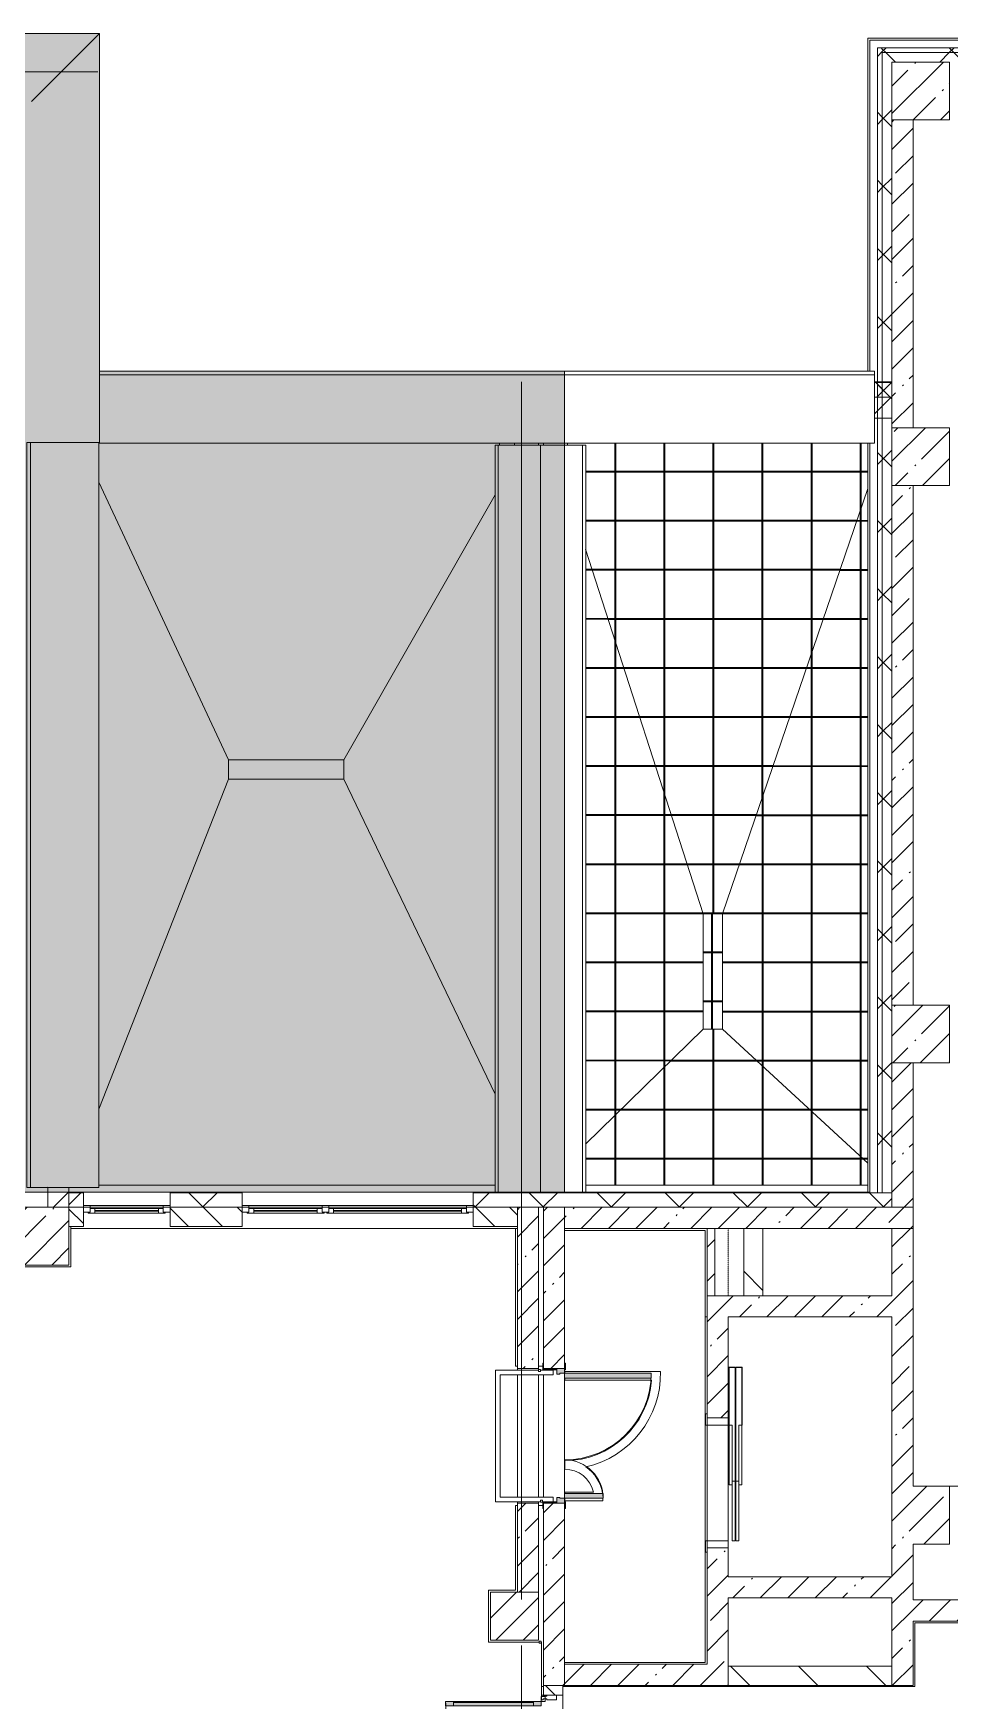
# Model space of a CAD drawing. Header units: millimetres. Extents: x 81773 to 282675, y -8553 to 29000.
# Drawn here: x 181043 to 190563, y 10073 to 27400 of the extents above; entities that cross this region are included whole.
import ezdxf

# ---------------------------------------------------------------- set-up
doc = ezdxf.new("R2010")
doc.units = ezdxf.units.MM
doc.linetypes.add('200_ШТРИХ__ш1_п0_6_', pattern=[1.6, 1, -0.6])
doc.linetypes.add('Осевая', pattern=[3175, 635, -476.25, 1587.5, -476.25])
for name, color, linetype, lineweight in [('A-DETL-3', 7, 'Continuous', 5), ('A-DETL-MBND-1', 7, '200_ШТРИХ__ш1_п0_6_', 9), ('A-GENM-7', 7, 'Continuous', 5), ('A-GLAZ-3', 7, 'Continuous', 5), ('A-GLAZ-CWMG-2', 7, 'Continuous', 5), ('A-ROOF', 7, 'Continuous', 5), ('A-ROOF-PATT', 7, 'Continuous', 5), ('A-WALL', 7, 'Continuous', 9), ('A-WALL-2', 7, 'Continuous', 5), ('I-WALL-4', 7, 'Continuous', 5), ('S-COLS-2', 7, 'Continuous', 5), ('Оси', 7, 'Continuous', 9), ('Оси-2', 7, 'Осевая', 9)]:
    doc.layers.add(name, color=color, linetype=linetype, lineweight=lineweight)
doc.layers.add('A-DETL-GENF-5', color=7, linetype='Continuous', lineweight=9, true_color=0xc0c0c0, transparency=0.4)
for name, color, linetype, lineweight, true_color in [('A-DETL-GENF-6', 7, 'Continuous', 5, 0xaaaaaa), ('A-DETL-GENF-7', 7, 'Continuous', 5, 0xe2e2e2), ('A-DOOR-4', 7, 'Continuous', 5, 0xe2e2e2), ('A-DOOR-5', 7, 'Continuous', 5, 0xaaaaaa), ('A-DOOR-FRAM-2', 7, 'Continuous', 5, 0xe2e2e2), ('A-DOOR-FRAM-4', 7, 'Continuous', 5, 0xaaaaaa), ('A-FLOR-2', 7, 'Continuous', 5, 0xb7b7b7), ('A-FLOR-3', 7, 'Continuous', 5, 0xaaaaaa), ('A-GENM-8', 7, 'Continuous', 5, 0x737373), ('A-WALL-3', 7, 'Continuous', 5, 0x737373), ('I-WALL-5', 7, 'Continuous', 5, 0x737373)]:
    doc.layers.add(name, color=color, linetype=linetype, lineweight=lineweight, true_color=true_color)
pattern_1 = [(45, (147802.7, 0), (-353.5534, 353.5534), []), (135, (147802.7, 0), (-353.5534, -353.5534), [])]
pattern_2 = [(45, (147802.7, 0), (-285.123, 285.123), []), (45, (148087.8, 0), (-285.123, 285.123), [504.031, -100.806, 16.764, -84.042])]
pattern_3 = [(135, (147802.7, 0), (-353.5534, -353.5534), [])]

# ---------------------------------------------------------------- blocks, each defined once
blk = doc.blocks.new('парапет1 - парапет-18629556-3_3_3_птичка')
at = {"layer": 'A-GENM-7'}
blk.add_line((-2411, 27400), (33928, 27400), dxfattribs=at)
at = {"layer": 'A-GENM-8'}
for p, q in [((33926, 27398), (33219, 26691)), ((33928, 27398), (33928, 23147)), ((33928, 23147), (33920, 23147))]:
    blk.add_line(p, q, dxfattribs=at)
blk = doc.blocks.new('BSC_Колонна _Прямоугольная - 600х600-V120-3_3_3_птичка')
at = {"layer": 'S-COLS-2'}
h = blk.add_hatch(dxfattribs=at)
h.set_pattern_fill('FP_87', color=256, style=0, pattern_type=2)
h.set_pattern_definition([(45, (-42460, -26800), (-285.123, 285.123), []), (45, (-42174.88, -26800), (-285.123, 285.123), [504.031, -100.806, 16.764, -84.042])])
h.paths.add_polyline_path([(-300, -300), (300, -300), (300, 300), (-300, 300)])
for p, q in [((300, 300), (-300, 300)), ((-300, 300), (-300, -300)), ((300, -300), (300, 300)), ((-300, -300), (300, -300))]:
    blk.add_line(p, q, dxfattribs=at)
blk = doc.blocks.new('BSC_Колонна _Прямоугольная - 600х600-V125-3_3_3_птичка')
at = {"layer": 'S-COLS-2'}
h = blk.add_hatch(dxfattribs=at)
h.set_pattern_fill('FP_93', color=256, style=0, pattern_type=2)
h.set_pattern_definition([(45, (-42460, -17000), (-285.123, 285.123), []), (45, (-42174.88, -17000), (-285.123, 285.123), [504.031, -100.806, 16.764, -84.042])])
h.paths.add_polyline_path([(-300, -300), (300, -300), (300, 300), (-300, 300)])
for p, q in [((300, 300), (-300, 300)), ((-300, 300), (-300, -300)), ((300, -300), (300, 300)), ((-300, -300), (300, -300))]:
    blk.add_line(p, q, dxfattribs=at)
blk = doc.blocks.new('BSC_Колонна _Прямоугольная - 600х600-V126-3_3_3_птичка')
at = {"layer": 'S-COLS-2'}
h = blk.add_hatch(dxfattribs=at)
h.set_pattern_fill('FP_94', color=256, style=0, pattern_type=2)
h.set_pattern_definition([(45, (-42460, -23000), (-285.123, 285.123), []), (45, (-42174.88, -23000), (-285.123, 285.123), [504.031, -100.806, 16.764, -84.042])])
h.paths.add_polyline_path([(-300, -300), (300, -300), (300, 300), (-300, 300)])
for p, q in [((300, 300), (-300, 300)), ((-300, 300), (-300, -300)), ((300, -300), (300, 300)), ((-300, -300), (300, -300))]:
    blk.add_line(p, q, dxfattribs=at)
blk = doc.blocks.new('BSC_Колонна _Прямоугольная - 600х600-V139-3_3_3_птичка')
at = {"layer": 'S-COLS-2'}
h = blk.add_hatch(dxfattribs=at)
h.set_pattern_fill('FP_104', color=256, style=0, pattern_type=2)
h.set_pattern_definition([(45, (-33310, -14900), (-285.123, 285.123), []), (45, (-33024.88, -14900), (-285.123, 285.123), [504.031, -100.806, 16.764, -84.042])])
h.paths.add_polyline_path([(-300, -300), (300, -300), (300, 300), (-300, 300), (-300, 214)])
for p, q in [((300, 300), (-300, 300)), ((-300, 300), (-300, -300)), ((300, -300), (300, 300)), ((-300, -300), (300, -300))]:
    blk.add_line(p, q, dxfattribs=at)
blk = doc.blocks.new('110_Дверь_СКБ_2Ст - Д-2 1450x2100h_Лестничная клетка EIS60-31576737-3_3_3_птичка')
at = {"layer": 'A-DOOR-4'}
for points in [[(-588, 411), (-588, 1010), (-638, 1010), (-638, 110), (-588, 110)], [(662, 110), (662, 510), (612, 510), (612, 110)], [(712, 30), (698, 30), (698, -110), (712, -110)]]:
    blk.add_hatch(color=256, dxfattribs=at).paths.add_polyline_path(points)
h = blk.add_hatch(color=256, dxfattribs=at)
h.paths.add_polyline_path([(712, 30), (712, 110), (662, 110), (662, 60), (652, 60), (652, 30), (682, 30)])
h.paths.add_polyline_path([(-628, 30), (-628, 60), (-638, 60), (-638, 110), (-688, 110), (-688, 30)])
at = {"layer": 'A-DOOR-FRAM-2'}
for points in [[(-672, 110), (-672, 118), (-743, 118), (-743, 110)], [(-672, 30), (-688, 30), (-688, -110), (-672, -110)], [(768, 110), (768, 118), (698, 118), (698, 110)], [(-672, -110), (-743, -110), (-743, -118), (-672, -118)], [(768, -118), (768, -110), (698, -110), (698, -118)]]:
    blk.add_hatch(color=256, dxfattribs=at).paths.add_polyline_path(points)
at = {"layer": 'A-DOOR-5'}
for p, q in [((-638, 1010), (-638, 110)), ((-588, 1010), (-638, 1010)), ((-588, 110), (-588, 1010)), ((662, 510), (612, 510)), ((612, 510), (612, 110)), ((662, 110), (662, 510)), ((-638, 110), (-588, 110)), ((612, 110), (662, 110))]:
    blk.add_line(p, q, dxfattribs=at)
for centre, radius, start, end in [((-638, 110), 900, 0, 90), ((662, 110), 400, 90, 180)]:
    blk.add_arc(centre, radius, start, end, dxfattribs=at)
at = {"layer": 'A-DOOR-FRAM-4'}
for p, q in [((-672, 118), (-743, 118)), ((-743, 118), (-743, 110)), ((-743, 110), (-672, 110)), ((-638, 110), (-688, 110)), ((-688, 110), (-688, 30)), ((-688, 30), (-628, 30)), ((-672, 30), (-688, 30)), ((-688, 30), (-688, -110)), ((-672, 110), (-672, 118)), ((-672, -110), (-672, 30)), ((-638, 60), (-638, 110)), ((-628, 60), (-638, 60)), ((-628, 30), (-628, 60)), ((662, 60), (652, 60)), ((652, 60), (652, 30)), ((652, 30), (712, 30)), ((662, 110), (662, 60)), ((712, 110), (662, 110)), ((768, 118), (698, 118)), ((698, 118), (698, 110)), ((698, 110), (768, 110)), ((712, 30), (698, 30)), ((698, 30), (698, -110)), ((712, 30), (712, 110)), ((712, -110), (712, 30)), ((768, 110), (768, 118)), ((-672, -110), (-743, -110)), ((-743, -110), (-743, -118)), ((-743, -118), (-672, -118)), ((-688, -110), (-672, -110)), ((-672, -118), (-672, -110)), ((698, -110), (712, -110)), ((768, -110), (698, -110)), ((698, -110), (698, -118)), ((698, -118), (768, -118)), ((768, -118), (768, -110))]:
    blk.add_line(p, q, dxfattribs=at)
blk = doc.blocks.new('Gfhfgtnyfz rhsirf 1 - Gfhfgtnyfz rhsirf 3-21026214-3_3_3_птичка')
at = {"layer": 'A-GENM-7'}
for p, q in [((38780, 23120), (38966, 23120)), ((38966, 23120), (38998, 23120)), ((38966, 15358), (38966, 23120)), ((38998, 23120), (38999, 23120)), ((38999, 15358), (38999, 23120))]:
    blk.add_line(p, q, dxfattribs=at)
at = {"layer": 'A-GENM-8'}
for p, q in [((38057, 23120), (38057, 15358)), ((38057, 23120), (38058, 23120)), ((38058, 23120), (38090, 23120)), ((38090, 23120), (38528, 23120)), ((38090, 23120), (38090, 15358)), ((38528, 23120), (38780, 23120)), ((38528, 15358), (38528, 23120))]:
    blk.add_line(p, q, dxfattribs=at)
blk = doc.blocks.new('парапет6 - парапет-21094616-3_3_3_птичка')
at = {"layer": 'A-GENM-8'}
for p, q in [((33173, 23147), (33173, 15407)), ((33173, 23147), (33174, 23147)), ((33174, 23147), (33211, 23147)), ((33211, 23147), (33920, 23147)), ((33211, 23147), (33211, 15407)), ((33920, 15407), (33920, 23147)), ((33174, 15407), (33173, 15407)), ((33211, 15407), (33174, 15407)), ((33920, 15407), (33211, 15407))]:
    blk.add_line(p, q, dxfattribs=at)
blk = doc.blocks.new('120_Окно_СКБ_1Ст - 120_Окно_СКБ_1Ст 900х2500_h_-20664874-3_3_3_птичка')
at = {"layer": 'A-GLAZ-3'}
for p, q in [((-450, -127), (-450, -57)), ((-450, -57), (-380, -57)), ((450, -57), (-450, -57)), ((-380, -127), (-450, -127)), ((-450, -127), (-400, -127)), ((-380, -127), (-400, -127)), ((-400, -127), (-400, -137)), ((-400, -137), (400, -137)), ((400, -137), (-400, -137)), ((-380, -57), (-380, -127)), ((380, -87), (-380, -87)), ((-380, -87), (-380, -127)), ((-330, -137), (-330, -87)), ((-330, -107), (330, -107)), ((330, -117), (-330, -117)), ((330, -137), (330, -87)), ((380, -127), (380, -57)), ((380, -57), (450, -57)), ((380, -127), (380, -87)), ((450, -127), (380, -127)), ((400, -127), (380, -127)), ((400, -127), (450, -127)), ((400, -137), (400, -127)), ((450, -57), (450, -127))]:
    blk.add_line(p, q, dxfattribs=at)
blk = doc.blocks.new('120_Окно_СКБ_2Ст - 120_Окно_СКБ_2Ст 2400х2500 _мал створка слева_-22817474-3_3_3_птичка')
at = {"layer": 'A-GLAZ-3'}
for p, q in [((-1130, 127), (-1200, 127)), ((-1200, 127), (-1200, 57)), ((-1200, 127), (-1150, 127)), ((-1200, 57), (-1130, 57)), ((1200, 57), (-1200, 57)), ((-1150, 127), (-1150, 137)), ((-1150, 137), (320, 137)), ((320, 137), (-1150, 137)), ((-1130, 127), (-1150, 127)), ((-1130, 57), (-1130, 127)), ((-1130, 87), (-1130, 127)), ((300, 87), (-1130, 87)), ((-1080, 137), (-1080, 87)), ((250, 117), (-1080, 117)), ((-1080, 107), (250, 107)), ((250, 137), (250, 87)), ((370, 127), (300, 127)), ((300, 127), (300, 57)), ((300, 127), (300, 87)), ((320, 127), (300, 127)), ((300, 57), (370, 57)), ((320, 137), (320, 127)), ((320, 127), (350, 127)), ((350, 127), (350, 137)), ((350, 137), (1150, 137)), ((1150, 137), (350, 137)), ((370, 127), (350, 127)), ((370, 57), (370, 127)), ((370, 87), (370, 127)), ((1130, 87), (370, 87)), ((420, 137), (420, 87)), ((1080, 117), (420, 117)), ((420, 107), (1080, 107)), ((1080, 137), (1080, 87)), ((1200, 127), (1130, 127)), ((1130, 127), (1130, 57)), ((1130, 127), (1130, 87)), ((1150, 127), (1130, 127)), ((1130, 57), (1200, 57)), ((1150, 137), (1150, 127)), ((1150, 127), (1200, 127)), ((1200, 57), (1200, 127))]:
    blk.add_line(p, q, dxfattribs=at)
blk = doc.blocks.new('BSC_Колонна _Прямоугольная - 500х500-V228-3_3_3_птичка')
at = {"layer": 'S-COLS-2'}
h = blk.add_hatch(dxfattribs=at)
h.set_pattern_fill('FP_144', color=256, style=0, pattern_type=2)
h.set_pattern_definition([(45, (-38240, -10950), (-285.123, 285.123), []), (45, (-37954.88, -10950), (-285.123, 285.123), [504.031, -100.806, 16.764, -84.042])])
h.paths.add_polyline_path([(-250, -250), (250, -250), (250, 250), (-250, 250)])
for p, q in [((250, 250), (-250, 250)), ((-250, 250), (-250, -250)), ((250, -250), (250, 250)), ((-250, -250), (250, -250))]:
    blk.add_line(p, q, dxfattribs=at)
blk = doc.blocks.new('парапет10 - парапет-22960140-3_3_3_птичка')
at = {"layer": 'A-GENM-7'}
for p, q in [((41980, 23888), (33928, 23888)), ((38760, 23851), (41980, 23851)), ((41980, 23888), (41980, 23887)), ((41980, 23887), (41980, 23851)), ((41980, 23851), (41980, 23142)), ((41980, 23142), (38760, 23142))]:
    blk.add_line(p, q, dxfattribs=at)
at = {"layer": 'A-GENM-8'}
for p, q in [((33928, 23851), (38760, 23851)), ((38760, 23142), (33920, 23142))]:
    blk.add_line(p, q, dxfattribs=at)
blk = doc.blocks.new('DOR_Дверь лифта - 1350х2050h-V239-3_3_3_птичка')
at = {"layer": 'A-DOOR-5'}
for p, q in [((-600, 125), (-720, 125)), ((-720, 125), (-720, 110)), ((-720, 110), (-600, 110)), ((-675, 110), (-675, -110)), ((-600, 110), (-675, 110)), ((-600, 110), (-600, 125)), ((600, 110), (-600, 110)), ((-600, 110), (-600, -110)), ((720, 125), (600, 125)), ((600, 125), (600, 110)), ((600, -110), (600, 110)), ((675, 110), (600, 110)), ((600, 110), (720, 110)), ((675, -110), (675, 110)), ((720, 110), (720, 125)), ((-675, -110), (-600, -110)), ((-600, -110), (600, -110)), ((-600, -150), (-600, -180)), ((20, -150), (-600, -150)), ((-20, -120), (-20, -150)), ((600, -120), (-20, -120)), ((-20, -150), (600, -150)), ((20, -180), (20, -150)), ((600, -110), (675, -110)), ((600, -150), (600, -120)), ((-600, -180), (20, -180)), ((-600, -190), (-600, -220)), ((20, -190), (-600, -190)), ((-600, -220), (20, -220)), ((-20, -220), (-20, -250)), ((600, -220), (-20, -220)), ((-20, -250), (600, -250)), ((20, -220), (20, -190)), ((600, -250), (600, -220))]:
    blk.add_line(p, q, dxfattribs=at)
at = {"layer": 'A-DOOR-FRAM-4'}
for p, q in [((600, -117), (600, -120)), ((1203, -117), (600, -117)), ((600, -120), (1200, -120)), ((1200, -120), (1200, -180)), ((1203, -183), (1203, -117)), ((1200, -180), (20, -180)), ((20, -180), (20, -183)), ((20, -183), (1203, -183)), ((1203, -187), (20, -187)), ((20, -187), (20, -190)), ((20, -190), (1200, -190)), ((600, -250), (600, -253)), ((1200, -250), (600, -250)), ((600, -253), (1203, -253)), ((1200, -190), (1200, -250)), ((1203, -253), (1203, -187))]:
    blk.add_line(p, q, dxfattribs=at)
blk = doc.blocks.new('Дверь_Витражная_остекление_ - ДВН_ДАО_Главный вход_1800 в свету 5-32258809-3_3_3_птичка')
at = {"layer": 'A-DETL-GENF-7'}
for points in [[(-947.5, -534.2), (-947.5, -20), (-992.5, -20), (-992.5, -1012.5), (-947.5, -1012.5)], [(1042.5, -1012.5), (1042.5, -20), (997.5, -20), (997.5, -1012.5)]]:
    blk.add_hatch(color=256, dxfattribs=at).paths.add_polyline_path(points)
at = {"layer": 'A-DETL-GENF-6'}
for p, q in [((-947.5, -20), (-992.5, -20)), ((-992.5, -1012.5), (-992.5, -20)), ((-947.5, -20), (-992.5, -20)), ((-992.5, -20), (-992.5, -1012.5)), ((-992.5, -100), (-947.5, -100)), ((-982.5, -932.5), (-982.5, -100)), ((-947.5, -1012.5), (-947.5, -20)), ((-947.5, -1012.5), (-947.5, -20)), ((988.5, -932.5), (988.5, -100)), ((997.5, -1012.5), (997.5, -20)), ((997.5, -20), (997.5, -1012.5)), ((1042.5, -100), (997.5, -100)), ((1032.5, -932.5), (1032.5, -100)), ((1042.5, -1012.5), (1042.5, -20)), ((1042.5, -1012.5), (1042.5, -20)), ((-992.5, -932.5), (-947.5, -932.5)), ((-992.5, -1012.5), (-947.5, -1012.5)), ((-992.5, -1012.5), (-947.5, -1012.5)), ((1042.5, -932.5), (997.5, -932.5)), ((1042.5, -1012.5), (997.5, -1012.5)), ((997.5, -1012.5), (1042.5, -1012.5))]:
    blk.add_line(p, q, dxfattribs=at)
at = {"layer": 'A-DOOR-5'}
for p, q in [((-1042.5, 20), (-992.5, 20)), ((-1042.5, -20), (-1042.5, 20)), ((-992.5, 20), (-992.5, -20)), ((992.5, 20), (1042.5, 20)), ((992.5, -20), (992.5, 20)), ((1042.5, 20), (1042.5, -20)), ((-992.5, -20), (-1042.5, -20)), ((-992.5, -1012.5), (-992.5, -20)), ((992.5, -1012.5), (992.5, -20)), ((1042.5, -20), (992.5, -20))]:
    blk.add_line(p, q, dxfattribs=at)
for centre, start, end in [((992.5, -20), 208.98841, 212.15997), ((992.5, -20), 218.4779, 270), ((-992.5, -20), 270, 285.59895)]:
    blk.add_arc(centre, 992.5, start, end, dxfattribs=at)
blk = doc.blocks.new('Прямоугольный импост - Импост структурный с накладкой - 160мм Темный-32469899-3_3_3_птичка')
at = {"layer": 'A-GLAZ-CWMG-2'}
for p, q in [((0, 17), (-50, 17)), ((-50, 17), (-50, 0)), ((-50, 0), (-40, 0)), ((-40, 0), (-40, -40)), ((-10, -40), (-10, 0)), ((-10, 0), (0, 0)), ((0, 0), (0, 17)), ((-40, -40), (-50, -40)), ((-50, -40), (-50, -140)), ((-50, -140), (0, -140)), ((0, -40), (-10, -40)), ((0, -140), (0, -40))]:
    blk.add_line(p, q, dxfattribs=at)

msp = doc.modelspace()

# ---------------------------------------------------------------- hatches: boundary and pattern name
at = {"layer": 'A-DETL-GENF-5'}
msp.add_hatch(color=256, dxfattribs=at).paths.add_polyline_path([(147126.5, 14774.9), (147534.7, 14774.9), (147534.7, 15358), (186562.7, 15358), (186562.7, 23888.3), (181730.8, 23888.3), (181730.8, 27398.1), (145393.6, 27398.1), (145393.6, 14774.9), (146596.6, 14774.9)])
at = {"layer": 'A-ROOF-PATT'}
h = msp.add_hatch(dxfattribs=at)
h.set_pattern_fill('FP_153', color=256, style=0, pattern_type=2)
h.set_pattern_definition([(0, (147817.77, -96.4), (0, 509.904), []), (0, (147817.77, -106.4), (0, 509.904), []), (90, (147822.77, -101.4), (-510, 3e-14), []), (90, (147812.77, -101.4), (-510, 3e-14), [])])
h.paths.add_polyline_path([(188202.7, 18250), (189712.7, 22668.2), (189712.7, 23141.9), (186592.7, 23141.9), (186592.7, 23120.1), (186781.4, 23120.1), (186781.4, 22038.8), (188002.7, 18250)])
h = msp.add_hatch(dxfattribs=at)
h.set_pattern_fill('FP_150', color=256, style=0, pattern_type=2)
h.set_pattern_definition([(270, (147889.3, -106.3), (509.179, 3e-14), []), (270, (147879.3, -106.3), (509.179, 3e-14), []), (0, (147884.3, -111.3), (0, 510), []), (0, (147884.3, -101.3), (0, 510), [])])
h.paths.add_polyline_path([(189712.7, 15660.1), (189712.7, 22668.2), (188202.7, 18250), (188202.7, 17050), (189020.5, 16297.3)])
h = msp.add_hatch(dxfattribs=at)
h.set_pattern_fill('FP_151', color=256, style=0, pattern_type=2)
h.set_pattern_definition([(90, (147884.7, -1125), (-509.077, 3e-14), []), (90, (147894.7, -1125), (-509.077, 3e-14), []), (180, (147889.7, -1120), (-6e-14, -510), []), (180, (147889.7, -1130), (-6e-14, -510), [])])
h.paths.add_polyline_path([(186781.4, 15858.1), (188002.7, 17050), (188002.7, 18250), (186781.4, 22038.8), (186781.4, 16297.3)])
h = msp.add_hatch(dxfattribs=at)
h.set_pattern_fill('FP_154', color=256, style=0, pattern_type=2)
h.set_pattern_definition([(0, (147802.7, 5), (0, 510), []), (0, (147802.7, -5), (0, 510), []), (90, (147807.7, 0), (-510, 3e-14), []), (90, (147797.7, 0), (-510, 3e-14), [])])
h.paths.add_polyline_path([(188202.7, 17050), (188202.7, 18250), (188002.7, 18250), (188002.7, 17050)])
h = msp.add_hatch(dxfattribs=at)
h.set_pattern_fill('FP_152', color=256, style=0, pattern_type=2)
h.set_pattern_definition([(180, (147818.64, -79.3), (-6e-14, -509.031), []), (180, (147818.64, -69.3), (-6e-14, -509.031), []), (270, (147813.64, -74.3), (510, 3e-14), []), (270, (147823.64, -74.3), (510, 3e-14), [])])
h.paths.add_polyline_path([(186781.4, 15430), (189712.7, 15430), (189712.7, 15660.1), (188202.7, 17050), (188002.7, 17050), (186781.4, 15858.1), (186781.4, 15619.9)])
at = {"layer": 'A-WALL-2'}
h = msp.add_hatch(dxfattribs=at)
h.set_pattern_fill('FP_84', color=256, style=0, pattern_type=2)
h.set_pattern_definition(pattern_1)
h.paths.add_polyline_path([(189812.7, 15350), (189862.7, 15350), (189862.7, 27250), (189812.7, 27250), (189812.7, 15358)])
h = msp.add_hatch(dxfattribs=at)
h.set_pattern_fill('FP_84', color=256, style=0, pattern_type=2)
h.set_pattern_definition(pattern_1)
h.paths.add_polyline_path([(232372.7, 27200), (232372.7, 27250), (228152.7, 27250), (228152.7, 27200), (231900.2, 27200)])
h.paths.add_polyline_path([(225012.4, 27200), (225052.7, 27200), (225052.7, 27250), (224152.7, 27250), (224152.7, 27200)])
h.paths.add_polyline_path([(214912.7, 27200), (214912.7, 27250), (210662.7, 27250), (210662.7, 27200), (214415.6, 27200)])
h.paths.add_polyline_path([(209762.7, 27200), (209762.7, 27250), (207662.7, 27250), (207662.7, 27200), (209117.3, 27200)])
h.paths.add_polyline_path([(217412.7, 27200), (218612.7, 27200), (218612.7, 27250), (217412.7, 27250)])
h.paths.add_polyline_path([(220712.7, 27200), (222052.7, 27200), (222052.7, 27250), (220712.7, 27250)])
h.paths.add_polyline_path([(201699.6, 27200), (202562.7, 27200), (202562.7, 27250), (201062.7, 27250), (201062.7, 27200)])
h.paths.add_polyline_path([(205662.7, 27200), (206762.7, 27200), (206762.7, 27250), (205662.7, 27250)])
h.paths.add_polyline_path([(198520.6, 27200), (198562.7, 27200), (198562.7, 27250), (197463, 27250), (197463, 27200)])
h.paths.add_polyline_path([(196401.2, 27200), (196563, 27200), (196563, 27250), (195462.7, 27250), (195462.7, 27200)])
h.paths.add_polyline_path([(192362.7, 27200), (192362.7, 27250), (189862.7, 27250), (189862.7, 27200), (190043.2, 27200)])
h = msp.add_hatch(dxfattribs=at)
h.set_pattern_fill('FP_84', color=256, style=0, pattern_type=2)
h.set_pattern_definition(pattern_1)
h.paths.add_polyline_path([(189962.7, 15350), (189962.7, 27200), (189862.7, 27200), (189862.7, 15350)])
h = msp.add_hatch(dxfattribs=at)
h.set_pattern_fill('FP_84', color=256, style=0, pattern_type=2)
h.set_pattern_definition(pattern_1)
h.paths.add_polyline_path([(232372.7, 27100), (232372.7, 27200), (228152.7, 27200), (228152.7, 27100), (231900.2, 27100)])
h.paths.add_polyline_path([(214415.6, 27100), (214912.7, 27100), (214912.7, 27200), (210662.7, 27200), (210662.7, 27100), (213356, 27100)])
h.paths.add_polyline_path([(217594.6, 27100), (218612.7, 27100), (218612.7, 27200), (217412.7, 27200), (217412.7, 27100)])
h.paths.add_polyline_path([(220712.7, 27100), (222052.7, 27100), (222052.7, 27200), (220712.7, 27200)])
h.paths.add_polyline_path([(225052.7, 27100), (225052.7, 27200), (224152.7, 27200), (224152.7, 27100), (225012.4, 27100)])
h.paths.add_polyline_path([(205938.3, 27100), (206762.7, 27100), (206762.7, 27200), (205662.7, 27200), (205662.7, 27100)])
h.paths.add_polyline_path([(201062.7, 27100), (202562.7, 27100), (202562.7, 27200), (201062.7, 27200)])
h.paths.add_polyline_path([(209117.3, 27100), (209762.7, 27100), (209762.7, 27200), (207662.7, 27200), (207662.7, 27100), (208057.6, 27100)])
h.paths.add_polyline_path([(192362.7, 27100), (192362.7, 27200), (189962.7, 27200), (189962.7, 27100), (190562.7, 27100)])
h.paths.add_polyline_path([(198562.7, 27100), (198562.7, 27200), (197463, 27200), (197463, 27100), (198520.6, 27100)])
h.paths.add_polyline_path([(196563, 27100), (196563, 27200), (195462.7, 27200), (195462.7, 27100), (196401.2, 27100)])
h = msp.add_hatch(dxfattribs=at)
h.set_pattern_fill('FP_84', color=256, style=0, pattern_type=2)
h.set_pattern_definition(pattern_1)
h.paths.add_polyline_path([(189962.7, 23620), (189962.7, 23770), (189782.7, 23770), (189782.7, 23620)])
h = msp.add_hatch(dxfattribs=at)
h.set_pattern_fill('FP_84', color=256, style=0, pattern_type=2)
h.set_pattern_definition(pattern_1)
h.paths.add_polyline_path([(189962.7, 15200), (189962.7, 15350), (185612.7, 15350), (185612.7, 15200), (187923.8, 15200)])
h.paths.add_polyline_path([(177046.7, 15200), (179912.7, 15200), (179912.7, 15350), (177819.7, 15349), (177819.7, 15288), (177812.7, 15285), (177039.7, 15288), (177039.7, 15350), (173412.9, 15349), (173412.9, 15288), (173405.9, 15285), (172232.9, 15288), (172232.9, 15350), (167592.7, 15349), (167592.7, 15288), (167585.7, 15285), (166812.7, 15288), (166812.7, 15350), (162585.7, 15349), (162585.7, 15288), (162578.7, 15285), (162405.7, 15288), (162405.5, 15350), (160662.7, 15350), (160662.7, 15200), (177039.7, 15200)])
h.paths.add_polyline_path([(183212.7, 15200), (183212.7, 15350), (182462.7, 15350), (182462.7, 15200), (182625.5, 15200)])
h.paths.add_polyline_path([(156062.7, 15200), (156062.7, 15350), (155462.7, 15350), (155462.7, 15200)])
h.paths.add_polyline_path([(154562.7, 15200), (154562.7, 15350), (147842.7, 15350), (147842.7, 15293), (147692.7, 15293), (147692.7, 15200), (154014.3, 15200)])
h.paths.add_polyline_path([(157193.3, 15200), (157562.7, 15200), (157562.7, 15350), (156962.7, 15350), (156962.7, 15200)])
h.paths.add_polyline_path([(181562.7, 15200), (181562.7, 15350), (181412.7, 15350), (181412.7, 15200)])
h.paths.add_polyline_path([(181036, 15200), (181042.7, 15200), (181037.7, 15350), (180812.7, 15350), (180812.7, 15200)])
h = msp.add_hatch(dxfattribs=at)
h.set_pattern_fill('FP_82', color=256, style=0, pattern_type=2)
h.set_pattern_definition([(135, (147802.7, 0), (-176.7767, -176.7767), [])])
h.paths.add_polyline_path([(186072.7, 15000), (186072.7, 15200), (185612.7, 15200), (185612.7, 15000), (185804.5, 15000)])
h.paths.add_polyline_path([(181412.7, 15000), (181562.7, 15000), (181562.7, 15200), (181412.7, 15200), (181412.7, 15113.8)])
h.paths.add_polyline_path([(183212.7, 15000), (183212.7, 15200), (182462.7, 15200), (182462.7, 15000)])
at = {"layer": 'I-WALL-4'}
h = msp.add_hatch(dxfattribs=at)
h.set_pattern_fill('FP_80', color=256, style=0, pattern_type=2)
h.set_pattern_definition(pattern_2)
h.paths.add_polyline_path([(190182.7, 15200), (190182.7, 16700), (189962.7, 16700), (189962.7, 15200), (190043.2, 15200)])
h.paths.add_polyline_path([(190043.2, 17300), (190182.7, 17300), (190182.7, 22700), (189962.7, 22700), (189962.7, 17300)])
h.paths.add_polyline_path([(190043.2, 23300), (190182.7, 23300), (190182.7, 26500), (189962.7, 26500), (189965.4, 23300)])
h = msp.add_hatch(dxfattribs=at)
h.set_pattern_fill('FP_80', color=256, style=0, pattern_type=2)
h.set_pattern_definition(pattern_2)
h.paths.add_polyline_path([(189782.7, 23400), (189962.7, 23400), (189962.7, 23620), (189782.7, 23620)])
h = msp.add_hatch(dxfattribs=at)
h.set_pattern_fill('FP_84', color=256, style=0, pattern_type=2)
h.set_pattern_definition(pattern_1)
h.paths.add_polyline_path([(181192.7, 15358), (181192.7, 15407.3), (181042.7, 15407.3), (181042.7, 15358)])
h = msp.add_hatch(dxfattribs=at)
h.set_pattern_fill('FP_84', color=256, style=0, pattern_type=2)
h.set_pattern_definition(pattern_1)
h.paths.add_polyline_path([(181042.7, 15200), (181192.7, 15200), (181192.7, 15358), (181042.7, 15358), (181042.7, 15350)])
h = msp.add_hatch(dxfattribs=at)
h.set_pattern_fill('FP_80', color=256, style=0, pattern_type=2)
h.set_pattern_definition(pattern_2)
h.paths.add_polyline_path([(181192.7, 15358), (181412.7, 15358), (181412.7, 15407.3), (181192.7, 15407.3)])
h = msp.add_hatch(dxfattribs=at)
h.set_pattern_fill('FP_80', color=256, style=0, pattern_type=2)
h.set_pattern_definition(pattern_2)
h.paths.add_polyline_path([(181192.7, 15200), (181412.7, 15200), (181412.7, 15358), (181192.7, 15358)])
h = msp.add_hatch(dxfattribs=at)
h.set_pattern_fill('FP_80', color=256, style=0, pattern_type=2)
h.set_pattern_definition(pattern_2)
h.paths.add_polyline_path([(186072.7, 11200), (186292.7, 11200), (186292.7, 12125), (186072.7, 12125), (186072.7, 11563.4)])
h.paths.add_polyline_path([(186072.7, 13525), (186292.7, 13525), (186292.7, 15200), (186072.7, 15200), (186072.7, 13930.4)])
h = msp.add_hatch(dxfattribs=at)
h.set_pattern_fill('FP_80', color=256, style=0, pattern_type=2)
h.set_pattern_definition(pattern_2)
h.paths.add_polyline_path([(186542.7, 10230), (186562.7, 10230), (186562.7, 12125), (186342.7, 12125), (186342.7, 10230)])
h.paths.add_polyline_path([(186512.7, 13525), (186562.7, 13525), (186562.7, 15200), (186342.7, 15200), (186342.7, 13525), (186482.7, 13525)])
h = msp.add_hatch(dxfattribs=at)
h.set_pattern_fill('FP_80', color=256, style=0, pattern_type=2)
h.set_pattern_definition(pattern_2)
h.paths.add_polyline_path([(188622.7, 14980), (190182.7, 14980), (190182.7, 15200), (186562.7, 15200), (186562.7, 14980), (188422.7, 14980)])
h = msp.add_hatch(dxfattribs=at)
h.set_pattern_fill('FP_85', color=256, style=0, pattern_type=2)
h.set_pattern_definition([(45, (147802.7, 0), (-176.7767, 176.7767), [])])
h.paths.add_polyline_path([(188122.7, 14280), (188122.7, 14980), (188042.7, 14980), (188042.7, 14280)])
h = msp.add_hatch(dxfattribs=at)
h.set_pattern_fill('FP_83', color=256, style=0, pattern_type=2)
h.set_pattern_definition(pattern_3)
h.paths.add_polyline_path([(188622.7, 14280), (188622.7, 14980), (188422.7, 14980), (188422.7, 14280)])
h = msp.add_hatch(dxfattribs=at)
h.set_pattern_fill('FP_80', color=256, style=0, pattern_type=2)
h.set_pattern_definition(pattern_2)
h.paths.add_polyline_path([(190182.7, 10230), (190182.7, 11700), (189962.7, 11700), (189962.7, 10230), (190043.2, 10230)])
h.paths.add_polyline_path([(190043.2, 12300), (190182.7, 12300), (190182.7, 14980), (189962.7, 14980), (189962.7, 12300)])
h = msp.add_hatch(dxfattribs=at)
h.set_pattern_fill('FP_80', color=256, style=0, pattern_type=2)
h.set_pattern_definition(pattern_2)
h.paths.add_polyline_path([(188262.7, 10230), (188262.7, 11660), (188042.7, 11660), (188042.7, 10230)])
h.paths.add_polyline_path([(188262.7, 13010), (188262.7, 14280), (188042.7, 14280), (188042.7, 13010)])
h = msp.add_hatch(dxfattribs=at)
h.set_pattern_fill('FP_80', color=256, style=0, pattern_type=2)
h.set_pattern_definition(pattern_2)
h.paths.add_polyline_path([(189962.7, 14060), (189962.7, 14280), (188262.7, 14280), (188262.7, 14060)])
h = msp.add_hatch(dxfattribs=at)
h.set_pattern_fill('FP_80', color=256, style=0, pattern_type=2)
h.set_pattern_definition(pattern_2)
h.paths.add_polyline_path([(189962.7, 11140), (189962.7, 11360), (188262.7, 11360), (188262.7, 11140)])
h = msp.add_hatch(dxfattribs=at)
h.set_pattern_fill('FP_80', color=256, style=0, pattern_type=2)
h.set_pattern_definition(pattern_2)
h.paths.add_polyline_path([(192562.7, 10900), (192562.7, 11120), (190182.7, 11120), (190182.7, 10900)])
h = msp.add_hatch(dxfattribs=at)
h.set_pattern_fill('FP_80', color=256, style=0, pattern_type=2)
h.set_pattern_definition(pattern_2)
h.paths.add_polyline_path([(188042.7, 10230), (188042.7, 10450), (186562.7, 10450), (186562.7, 10230), (187923.8, 10230)])
h = msp.add_hatch(dxfattribs=at)
h.set_pattern_fill('FP_83', color=256, style=0, pattern_type=2)
h.set_pattern_definition(pattern_3)
h.paths.add_polyline_path([(189962.7, 10230), (189962.7, 10430), (188262.7, 10430), (188262.7, 10230)])
h = msp.add_hatch(dxfattribs=at)
h.set_pattern_fill('FP_83', color=256, style=0, pattern_type=2)
h.set_pattern_definition(pattern_3)
h.paths.add_polyline_path([(186342.7, 7900), (186542.7, 7900), (186542.7, 8000), (186342.7, 8000)])
h.paths.add_polyline_path([(186542.7, 10130), (186542.7, 10230), (186342.7, 10230), (186342.7, 10130)])
at = {"layer": 'S-COLS-2'}
h = msp.add_hatch(dxfattribs=at)
h.set_pattern_fill('FP_80', color=256, style=0, pattern_type=2)
h.set_pattern_definition(pattern_2)
h.paths.add_polyline_path([(189962.7, 11700), (190562.7, 11700), (190562.7, 12300), (189962.7, 12300)])

# ---------------------------------------------------------------- linework, layer by layer
at = {"layer": 'A-DETL-3'}
for p, q in [((181730.8, 27398.1), (145393.6, 27398.1)), ((181730.8, 23888.3), (181730.8, 27398.1)), ((186562.7, 23888.3), (181730.8, 23888.3)), ((186562.7, 15358), (186562.7, 23888.3)), ((147534.7, 15358), (186562.7, 15358))]:
    msp.add_line(p, q, dxfattribs=at)
at = {"layer": 'A-DETL-MBND-1'}
msp.add_line((188262.7, 14980), (188262.7, 14280), dxfattribs=at)
at = {"layer": 'A-FLOR-2'}
for p, q in [((181722.3, 22736.6), (183069.7, 19850)), ((184269.7, 19850), (185840.1, 22605.7)), ((183069.7, 19850), (184269.7, 19850)), ((183069.7, 19650), (183069.7, 19850)), ((184269.7, 19650), (184269.7, 19850)), ((181722.3, 16218.6), (183069.7, 19650)), ((184269.7, 19650), (183069.7, 19650)), ((185840.2, 16374), (184269.7, 19650)), ((185840.8, 15430), (181722.3, 15430))]:
    msp.add_line(p, q, dxfattribs=at)
at = {"layer": 'A-FLOR-3'}
for p, q in [((181432.7, 14980), (181432.7, 14580)), ((186052.7, 13550), (186052.7, 14980)), ((188022.7, 14960), (186562.7, 14960)), ((188022.7, 10470), (188022.7, 14960)), ((181432.7, 14580), (180792.7, 14580)), ((188042.7, 14060), (188022.7, 14060)), ((186072.7, 13550), (186052.7, 13550)), ((186334.7, 13550), (186292.7, 13550)), ((186292.2, 13508.5), (185844.1, 13508.5)), ((185844.1, 13508.5), (185844.1, 12138.5)), ((185894.1, 12188.5), (185894.1, 13458.5)), ((185894.1, 13458.5), (186444.1, 13458.5)), ((186444.1, 13508.5), (186312.2, 13508.5)), ((186444.1, 13458.5), (186444.1, 13508.5)), ((187558.9, 13491.9), (186564.1, 13491.9)), ((186564.1, 13491.9), (186564.1, 13475)), ((186564.1, 13425), (186564.1, 13401.9)), ((186564.1, 13401.9), (187466.4, 13401.9)), ((186564.1, 12567), (186564.1, 12477)), ((185844.1, 12138.5), (186312.2, 12138.5)), ((186444.1, 12188.5), (185894.1, 12188.5)), ((186444.1, 12140), (186444.1, 12188.5)), ((186861.2, 12240.8), (186564.1, 12240.8)), ((186564.1, 12240.8), (186564.1, 12225)), ((186564.1, 12175), (186564.1, 12150.8)), ((186564.1, 12150.8), (186958.5, 12150.8)), ((195962.7, 12300), (190562.7, 12300)), ((186052.7, 11220), (186052.7, 12100)), ((186052.7, 12100), (186072.7, 12100)), ((186292.7, 12100), (186334.7, 12100)), ((185772.7, 10680), (185772.7, 11220)), ((185772.7, 11220), (186052.7, 11220)), ((203600.5, 10880), (190202.7, 10880)), ((190202.7, 10880), (190202.7, 10220)), ((186297.2, 10680), (185772.7, 10680)), ((186322.7, 10129.4), (186322.7, 10680)), ((186562.7, 10470), (188022.7, 10470)), ((186342.7, 10220), (186322.2, 10220)), ((186322.2, 10220), (186322.2, 10129.7)), ((190202.7, 10220), (186542.7, 10220))]:
    msp.add_line(p, q, dxfattribs=at)
for centre, radius, start, end in [((186564.1, 13472), 905, 270, 355.56313), ((186564.1, 13472), 995, 282.67054, 1.1511), ((186564.1, 12172), 305, 13.0427, 90), ((186564.1, 12172), 395, 7.73102, 56.45952), ((186564.1, 12172), 395, 356.92799, 0.44718)]:
    msp.add_arc(centre, radius, start, end, dxfattribs=at)
at = {"layer": 'A-ROOF'}
for p, q in [((189712.7, 22668.2), (188202.7, 18250)), ((188002.7, 18250), (186781, 22039.9)), ((188002.7, 17050), (188002.7, 18250)), ((188002.7, 18250), (188202.7, 18250)), ((188202.7, 18250), (188202.7, 17050)), ((186780.4, 15857.1), (188002.7, 17050)), ((188202.7, 17050), (188002.7, 17050)), ((188202.7, 17050), (189713.2, 15659.6)), ((189712.8, 15430), (186780.4, 15430))]:
    msp.add_line(p, q, dxfattribs=at)
at = {"layer": 'A-WALL'}
for p, q in [((189732.7, 27330), (189732.7, 23887.4)), ((192362.7, 27330), (189732.7, 27330)), ((189812.7, 27250), (189812.7, 15350)), ((192362.7, 27250), (189812.7, 27250)), ((189862.7, 27200), (189862.7, 15350)), ((192362.7, 27200), (189862.7, 27200)), ((189962.7, 23773), (189782.7, 23773)), ((189962.7, 23770), (189782.7, 23770)), ((189732.7, 23141.9), (189732.7, 15350)), ((181192.7, 15407.3), (181192.7, 15200)), ((181412.7, 15358), (181412.7, 15200)), ((181562.7, 15353), (181412.7, 15353)), ((181562.7, 15350), (181412.7, 15350)), ((183212.7, 15353), (182462.7, 15353)), ((183212.7, 15350), (182462.7, 15350)), ((189732.7, 15353), (185612.7, 15353)), ((189962.7, 15350), (185612.7, 15350)), ((189712.7, 15358), (189732.7, 15358)), ((181562.7, 15200), (181412.7, 15200)), ((183212.7, 15200), (182462.7, 15200)), ((186072.7, 15200), (185612.7, 15200)), ((188122.7, 14980), (188042.7, 14980)), ((188622.7, 14980), (188422.7, 14980)), ((188422.7, 14280), (188622.7, 14280)), ((186562.7, 10230), (186562.7, 10450)), ((188262.7, 10430), (188262.7, 10230)), ((189962.7, 10230), (189962.7, 10430)), ((186542.7, 10230), (186342.7, 10230))]:
    msp.add_line(p, q, dxfattribs=at)
at = {"layer": 'A-WALL-2'}
for p, q in [((189712.7, 27350), (197463, 27350)), ((189712.7, 27350), (189712.7, 23887.4)), ((189962.7, 23400), (189962.7, 26500)), ((189962.7, 23778), (189782.7, 23778)), ((189962.7, 23620), (189962.7, 23778)), ((189962.7, 23620), (189962.7, 23620)), ((189712.7, 23141.9), (189712.7, 15358)), ((189962.7, 15200), (189962.7, 16700)), ((181562.7, 15000), (181562.7, 15358)), ((189712.7, 15358), (182462.7, 15358)), ((182462.7, 15358), (182462.7, 15000)), ((183212.7, 15000), (183212.7, 15358)), ((185612.7, 15358), (185612.7, 15000)), ((183212.7, 15200), (181412.7, 15200)), ((185612.7, 15200), (189962.7, 15200)), ((186072.7, 15000), (186072.7, 15200)), ((181412.7, 15000), (181562.7, 15000)), ((182462.7, 15000), (183212.7, 15000)), ((185612.7, 15000), (186072.7, 15000)), ((186312.2, 13514), (186292.2, 13514)), ((186292.2, 13514), (186292.2, 13494)), ((186292.2, 13494), (186312.2, 13494)), ((186312.2, 13494), (186312.2, 13514)), ((186332.2, 12156), (186312.2, 12156)), ((186312.2, 12156), (186312.2, 12136)), ((186312.2, 12136), (186332.2, 12136)), ((186332.2, 12136), (186332.2, 12156)), ((186297.2, 10689), (186297.2, 10669)), ((186317.2, 10689), (186297.2, 10689)), ((186297.2, 10669), (186317.2, 10669)), ((186317.2, 10669), (186317.2, 10689))]:
    msp.add_line(p, q, dxfattribs=at)
at = {"layer": 'A-WALL-3'}
msp.add_line((181412.7, 15358), (182462.7, 15358), dxfattribs=at)
at = {"layer": 'I-WALL-4'}
for p, q in [((190182.7, 23300), (190182.7, 26500)), ((189962.7, 23620), (189782.7, 23620)), ((189782.7, 23400), (189962.7, 23400)), ((189962.7, 23400), (189962.7, 23300)), ((186592.7, 23141.9), (186592.7, 23120.1)), ((189962.7, 22700), (189962.7, 17300)), ((190182.7, 17300), (190182.7, 22700)), ((190182.7, 15200), (190182.7, 16700)), ((183212.7, 15200), (185612.7, 15200)), ((186292.7, 13513.5), (186292.7, 15200)), ((186342.7, 15200), (186342.7, 13580)), ((190182.7, 15200), (186562.7, 15200)), ((186562.7, 13580), (186562.7, 15200)), ((190182.7, 14980), (190182.7, 15200)), ((181432.7, 15000), (181432.7, 14980)), ((186072.7, 14980), (181432.7, 14980)), ((186072.7, 15000), (186072.7, 13508.5)), ((186562.7, 14980), (188042.7, 14980)), ((188042.7, 14980), (188042.7, 13010)), ((188122.7, 14980), (188422.7, 14980)), ((188122.7, 14280), (188122.7, 14980)), ((188422.7, 14980), (188422.7, 14280)), ((188622.7, 14980), (190182.7, 14980)), ((188622.7, 14280), (188622.7, 14980)), ((190182.7, 14980), (189962.7, 14980)), ((189962.7, 14980), (189962.7, 14280)), ((190182.7, 12300), (190182.7, 14980)), ((188042.7, 14280), (188422.7, 14280)), ((189962.7, 14280), (188622.7, 14280)), ((188262.7, 13010), (188262.7, 14060)), ((188262.7, 14060), (189962.7, 14060)), ((189962.7, 14060), (189962.7, 12300)), ((186072.7, 13525), (186292.7, 13525)), ((186072.7, 12188.5), (186072.7, 13458.5)), ((186292.7, 13458.5), (186292.7, 12188.5)), ((186342.7, 12188.5), (186342.7, 13458.5)), ((186562.7, 13425), (186562.7, 12225)), ((188042.7, 13010), (188262.7, 13010)), ((186072.7, 12138.5), (186072.7, 11200)), ((186292.7, 11200), (186292.7, 12138.5)), ((186292.7, 12125), (186072.7, 12125)), ((186342.7, 12070), (186342.7, 10230)), ((186562.7, 10450), (186562.7, 12070)), ((188042.7, 11660), (188042.7, 10450)), ((188262.7, 11660), (188042.7, 11660)), ((188262.7, 11360), (188262.7, 11660)), ((189962.7, 11700), (189962.7, 11360)), ((190182.7, 11120), (190182.7, 11700)), ((189962.7, 11360), (188262.7, 11360)), ((188262.7, 10430), (188262.7, 11140)), ((188262.7, 11140), (189962.7, 11140)), ((189962.7, 11140), (189962.7, 10430)), ((192562.7, 11120), (190182.7, 11120)), ((190182.7, 10230), (190182.7, 10900)), ((190182.7, 10900), (203550.5, 10900)), ((188042.7, 10450), (186562.7, 10450)), ((189962.7, 10430), (188262.7, 10430)), ((186342.7, 10230), (186342.7, 10120)), ((186542.7, 10230), (188262.7, 10230)), ((186542.7, 10230), (186542.7, 7900)), ((188262.7, 10230), (190182.7, 10230)), ((186342.7, 10130), (186542.7, 10130))]:
    msp.add_line(p, q, dxfattribs=at)
at = {"layer": 'I-WALL-5'}
for p, q in [((185885.7, 23120.1), (185885.7, 23141.9)), ((186042.7, 23141.9), (186042.7, 23120.1)), ((186292.7, 23141.9), (186292.7, 23120.1)), ((186342.7, 23120.1), (186342.7, 23141.9)), ((181412.7, 15358), (181412.7, 15407.3))]:
    msp.add_line(p, q, dxfattribs=at)
at = {"layer": 'S-COLS-2'}
for p, q in [((189962.7, 12300), (189962.7, 11700)), ((190562.7, 12300), (190182.7, 12300)), ((190562.7, 11700), (190562.7, 12300)), ((190182.7, 11700), (190562.7, 11700))]:
    msp.add_line(p, q, dxfattribs=at)
at = {"layer": 'Оси'}
for p, q in [((169212.7, 27000), (181712.7, 27000)), ((186112.7, 11277.7), (186112.7, 23777.7))]:
    msp.add_line(p, q, dxfattribs=at)
at = {"layer": 'Оси-2'}
msp.add_line((186112.7, 7947.2), (186112.7, 11277.7), dxfattribs=at)

# ---------------------------------------------------------------- block references
at = {"layer": 'A-DOOR-5'}
for name, p, rotation in [('110_Дверь_СКБ_2Ст - Д-2 1450x2100h_Лестничная клетка EIS60-31576737-3_3_3_птичка', (186452.7, 12837.5), 269.9999999999999), ('DOR_Дверь лифта - 1350х2050h-V239-3_3_3_птичка', (188152.7, 12335), 90), ('Дверь_Витражная_остекление_ - ДВН_ДАО_Главный вход_1800 в свету 5-32258809-3_3_3_птичка', (186338.7, 9072.5), 269.9999999999999)]:
    msp.add_blockref(name, p, dxfattribs=dict(at, rotation=rotation))
at = {"layer": 'A-GENM-7'}
for name, p in [('парапет1 - парапет-18629556-3_3_3_птичка', (147802.7, 0)), ('парапет10 - парапет-22960140-3_3_3_птичка', (147802.7, 0)), ('Gfhfgtnyfz rhsirf 1 - Gfhfgtnyfz rhsirf 3-21026214-3_3_3_птичка', (147782.7, 0))]:
    msp.add_blockref(name, p, dxfattribs=at)
at = {"layer": 'A-GENM-8'}
msp.add_blockref('парапет6 - парапет-21094616-3_3_3_птичка', (147802.7, 0), dxfattribs=at)
at = {"layer": 'A-GLAZ-3'}
msp.add_blockref('120_Окно_СКБ_1Ст - 120_Окно_СКБ_1Ст 900х2500_h_-20664874-3_3_3_птичка', (182012.7, 15275), dxfattribs=at)
at = {"layer": 'A-GLAZ-3', "rotation": 180}
msp.add_blockref('120_Окно_СКБ_2Ст - 120_Окно_СКБ_2Ст 2400х2500 _мал створка слева_-22817474-3_3_3_птичка', (184412.7, 15275), dxfattribs=at)
at = {"layer": 'A-GLAZ-CWMG-2', "rotation": 89.99999999999993}
msp.add_blockref('Прямоугольный импост - Импост структурный с накладкой - 160мм Темный-32469899-3_3_3_птичка', (186338.7, 10130), dxfattribs=at)
at = {"layer": 'S-COLS-2'}
for name, p in [('BSC_Колонна _Прямоугольная - 600х600-V120-3_3_3_птичка', (190262.7, 26800)), ('BSC_Колонна _Прямоугольная - 600х600-V126-3_3_3_птичка', (190262.7, 23000)), ('BSC_Колонна _Прямоугольная - 600х600-V125-3_3_3_птичка', (190262.7, 17000)), ('BSC_Колонна _Прямоугольная - 600х600-V139-3_3_3_птичка', (181112.7, 14900)), ('BSC_Колонна _Прямоугольная - 500х500-V228-3_3_3_птичка', (186042.7, 10950))]:
    msp.add_blockref(name, p, dxfattribs=at)

doc.saveas('drawing.dxf')
